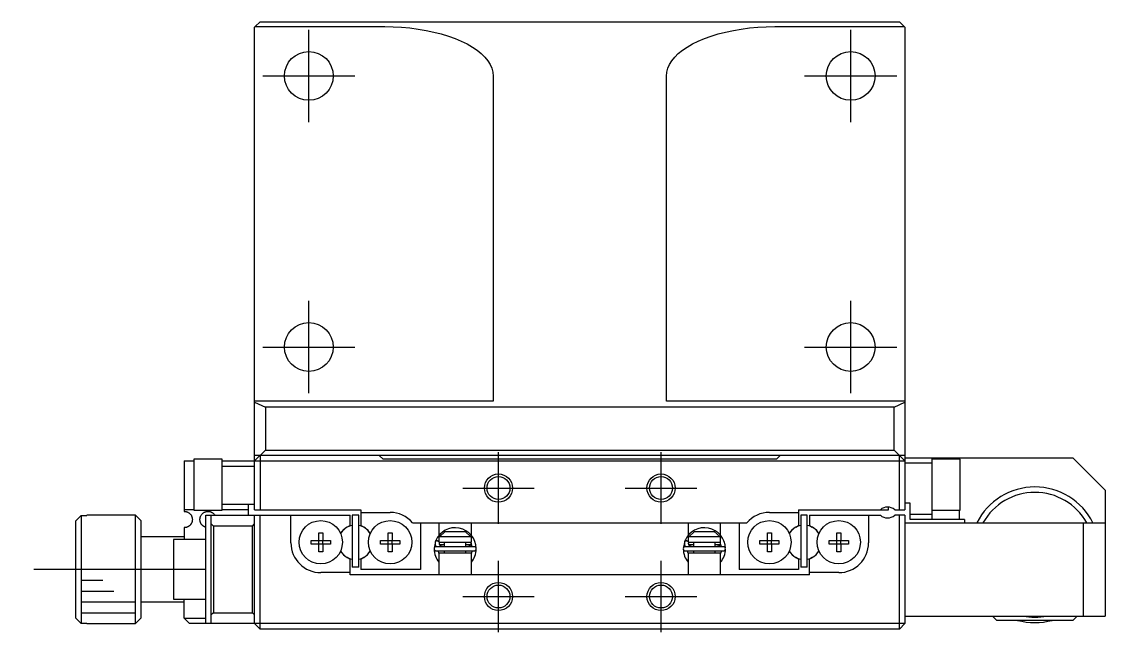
# Model space of a CAD drawing. Extents: x 0 to 351, y -8 to 250.
# Drawn here: x 65.5 to 165.5, y 193.7 to 250 of the extents above; entities that cross this region are included whole.
import ezdxf

# ---------------------------------------------------------------- set-up
doc = ezdxf.new("R2010")
doc.units = 0
doc.header["$LTSCALE"] = 0.5
doc.linetypes.add('CENTER', pattern=[50.8, 31.75, -6.35, 6.35, -6.35])
for name, color, linetype in [('MSM_CENTER', 1, 'CENTER'), ('MSM_CONTINUOUS', 7, 'CONTINUOUS'), ('MSM_NARROW', 5, 'CONTINUOUS')]:
    doc.layers.add(name, color=color, linetype=linetype)

msp = doc.modelspace()

# ---------------------------------------------------------------- linework, layer by layer
at = {"layer": 'MSM_CENTER'}
for p, q in [((92, 240.75), (92, 249.25)), ((142, 240.75), (142, 249.25)), ((87.75, 245), (96.25, 245)), ((137.75, 245), (146.25, 245)), ((92, 215.75), (92, 224.25)), ((142, 215.75), (142, 224.25)), ((87.75, 220), (96.25, 220)), ((137.75, 220), (146.25, 220)), ((109.5, 203.7), (109.5, 210.3)), ((124.5, 203.7), (124.5, 210.3)), ((106.2, 207), (112.8, 207)), ((121.2, 207), (127.8, 207)), ((109.5, 193.7), (109.5, 200.3)), ((124.5, 193.7), (124.5, 200.3)), ((82.5, 199.5), (65.5, 199.5)), ((106.2, 197), (112.8, 197)), ((121.2, 197), (127.8, 197))]:
    msp.add_line(p, q, dxfattribs=at)
at = {"layer": 'MSM_CONTINUOUS'}
for p, q in [((87.5, 250), (87.044274, 249.544274)), ((87.5, 250), (146.5, 250)), ((147, 249.5), (146.5, 250)), ((87.044274, 249.544274), (87, 249.5)), ((87, 205), (87, 249.5)), ((87.044274, 249.544274), (99, 249.544274)), ((99, 249.544274), (99.784591, 249.530225)), ((99.784591, 249.530225), (100.564345, 249.488166)), ((100.564345, 249.488166), (101.334454, 249.418356)), ((101.334454, 249.418356), (102.09017, 249.321225)), ((102.09017, 249.321225), (102.826834, 249.197373)), ((102.826834, 249.197373), (103.539905, 249.047562)), ((103.539905, 249.047562), (104.224986, 248.872716)), ((129.775014, 248.872716), (130.460095, 249.047562)), ((130.460095, 249.047562), (131.173166, 249.197373)), ((131.173166, 249.197373), (131.90983, 249.321225)), ((131.90983, 249.321225), (132.665546, 249.418356)), ((132.665546, 249.418356), (133.435655, 249.488166)), ((133.435655, 249.488166), (134.215409, 249.530225)), ((134.215409, 249.530225), (135, 249.544274)), ((135, 249.544274), (146.955726, 249.544274)), ((147, 249.5), (147, 205)), ((104.224986, 248.872716), (104.877853, 248.673914)), ((104.877853, 248.673914), (105.49448, 248.452381)), ((105.49448, 248.452381), (106.071068, 248.209482)), ((106.071068, 248.209482), (106.60406, 247.946716)), ((127.39594, 247.946716), (127.928932, 248.209482)), ((127.928932, 248.209482), (128.50552, 248.452381)), ((128.50552, 248.452381), (129.122147, 248.673914)), ((129.122147, 248.673914), (129.775014, 248.872716)), ((106.60406, 247.946716), (107.09017, 247.665703)), ((107.09017, 247.665703), (107.526402, 247.368174)), ((107.526402, 247.368174), (107.910065, 247.055965)), ((107.910065, 247.055965), (108.238795, 246.731)), ((125.761205, 246.731), (126.089935, 247.055965)), ((126.089935, 247.055965), (126.473598, 247.368174)), ((126.473598, 247.368174), (126.90983, 247.665703)), ((126.90983, 247.665703), (127.39594, 247.946716)), ((108.238795, 246.731), (108.510565, 246.395283)), ((108.510565, 246.395283), (108.723699, 246.050883)), ((108.723699, 246.050883), (108.876883, 245.699924)), ((125.123117, 245.699924), (125.276301, 246.050883)), ((125.276301, 246.050883), (125.489435, 246.395283)), ((125.489435, 246.395283), (125.761205, 246.731)), ((108.876883, 245.699924), (108.969173, 245.34457)), ((108.969173, 245.34457), (109, 244.987011)), ((125, 244.987011), (125.030827, 245.34457)), ((125.030827, 245.34457), (125.123117, 245.699924)), ((109, 244.987011), (109, 215)), ((125, 215), (125, 244.987011)), ((109, 215), (87, 215)), ((147, 215), (125, 215)), ((87, 214.909078), (88, 214.453352)), ((146, 214.453352), (88, 214.453352)), ((88, 214.453352), (88, 210.5)), ((146, 214.453352), (147, 214.909078)), ((146, 210.5), (146, 214.453352)), ((88, 210.5), (87, 209.5)), ((147, 210), (87, 210)), ((87.5, 210), (87.5, 205)), ((88, 210.5), (146, 210.5)), ((98.85, 209.65), (98.5, 210)), ((135.5, 210), (135.15, 209.65)), ((146, 210.5), (147, 209.5)), ((146.5, 205), (146.5, 210)), ((80.5, 209.5), (81.4, 209.5)), ((80.5, 209.5), (80.5, 204.85)), ((81.4, 209.65), (81.4, 204.95)), ((84, 209.65), (81.4, 209.65)), ((84, 204.95), (84, 209.65)), ((84, 209.5), (147, 209.5)), ((87, 209), (84, 209)), ((135.15, 209.65), (98.85, 209.65)), ((147, 209.8), (162.5, 209.8)), ((149.5, 209.3), (147, 209.3)), ((149.5, 209.8), (149.5, 204.1)), ((152, 209.730821), (149.5, 209.730821)), ((152.1, 209.65), (149.5, 209.65)), ((152, 209.8), (152, 209.65)), ((152.1, 204.95), (152.1, 209.65)), ((165.5, 206.8), (162.5, 209.8)), ((165.5, 206.8), (165.5, 195.2)), ((81.4, 205), (80.5, 205)), ((84, 205.5), (87, 205.5)), ((86.4, 205), (84, 205)), ((86.4, 205.5), (86.4, 204.5)), ((87, 205), (96.8, 205)), ((96.8, 205), (96.8, 203.550806)), ((137.2, 205), (145.5, 205)), ((137.2, 205), (137.2, 203.550806)), ((145.5, 205), (145.5, 205.244987)), ((146.061438, 205), (147, 205)), ((147.5, 205.6), (147, 205.6)), ((147.5, 204.1), (147.5, 205.6)), ((70.5, 203.982187), (71, 204.483974)), ((71, 204.483974), (71, 194.516026)), ((71, 204.483974), (71.5, 204.483974)), ((71.5, 204.483974), (71.5, 204.5)), ((76, 204.5), (71.5, 204.5)), ((76, 194.5), (76, 204.5)), ((76.5, 204), (76, 204.5)), ((76.5, 204), (76.5, 195)), ((80.5, 204.85), (80.511811, 204.849906)), ((80.511811, 204.849906), (80.523607, 204.849627)), ((80.523607, 204.849627), (80.535345, 204.849166)), ((80.535345, 204.849166), (80.546985, 204.848527)), ((80.546985, 204.848527), (80.558952, 204.847679)), ((80.558952, 204.847679), (80.57079, 204.846651)), ((80.57079, 204.846651), (80.582472, 204.845451)), ((80.582472, 204.845451), (80.593969, 204.84409)), ((80.593969, 204.84409), (80.613372, 204.841382)), ((80.613372, 204.841382), (80.63224, 204.838249)), ((80.63224, 204.838249), (80.650562, 204.834732)), ((80.650562, 204.834732), (80.668326, 204.830866)), ((80.668326, 204.830866), (80.68552, 204.826693)), ((80.68552, 204.826693), (80.702133, 204.822248)), ((80.702133, 204.822248), (80.734359, 204.812475)), ((80.734359, 204.812475), (80.76487, 204.801753)), ((80.76487, 204.801753), (80.79381, 204.790156)), ((80.79381, 204.790156), (80.821322, 204.777761)), ((80.821322, 204.777761), (80.847549, 204.764643)), ((80.847549, 204.764643), (80.872633, 204.75088)), ((80.872633, 204.75088), (80.913196, 204.725942)), ((80.913196, 204.725942), (80.951214, 204.699138)), ((80.951214, 204.699138), (80.986859, 204.670527)), ((80.986859, 204.670527), (81.020302, 204.640172)), ((81.020302, 204.640172), (81.06275, 204.595811)), ((81.06275, 204.595811), (81.101396, 204.548151)), ((81.101396, 204.548151), (81.136149, 204.497259)), ((81.136149, 204.497259), (81.160346, 204.455595)), ((81.160346, 204.455595), (81.182056, 204.411945)), ((81.182056, 204.411945), (81.201108, 204.36637)), ((81.201108, 204.36637), (81.217334, 204.318932)), ((81.217334, 204.318932), (81.228524, 204.27819)), ((81.228524, 204.27819), (81.237541, 204.236136)), ((81.237541, 204.236136), (81.244228, 204.192871)), ((81.245409, 204.017431), (81.239219, 203.973516)), ((81.244228, 204.192871), (81.248431, 204.148496)), ((81.248956, 204.060698), (81.245409, 204.017431)), ((81.248431, 204.148496), (81.249994, 204.103111)), ((81.249994, 204.103111), (81.248956, 204.060698)), ((81.4, 204.95), (84, 204.95)), ((81.950304, 204.078636), (81.950337, 204.122463)), ((81.952917, 204.033934), (81.950304, 204.078636)), ((81.950337, 204.122463), (81.952858, 204.165407)), ((81.952858, 204.165407), (81.957725, 204.20736)), ((81.958337, 203.988493), (81.952917, 204.033934)), ((81.957725, 204.20736), (81.964791, 204.248214)), ((81.964791, 204.248214), (81.977822, 204.30239)), ((81.977822, 204.30239), (81.994476, 204.354436)), ((81.994476, 204.354436), (82.014474, 204.404227)), ((82.014474, 204.404227), (82.036669, 204.450003)), ((82.036669, 204.450003), (82.06163, 204.493702)), ((82.06163, 204.493702), (82.08923, 204.535281)), ((82.08923, 204.535281), (82.119339, 204.574693)), ((82.119339, 204.574693), (82.152879, 204.613022)), ((82.152879, 204.613022), (82.189096, 204.649124)), ((82.189096, 204.649124), (82.228079, 204.682945)), ((82.228079, 204.682945), (82.269916, 204.714433)), ((82.269916, 204.714433), (82.307571, 204.739159)), ((82.307571, 204.739159), (82.347783, 204.76217)), ((82.347783, 204.76217), (82.390896, 204.783341)), ((82.390896, 204.783341), (82.413862, 204.793289)), ((82.413862, 204.793289), (82.437859, 204.802742)), ((82.437859, 204.802742), (82.462978, 204.811621)), ((82.462978, 204.811621), (82.48931, 204.819846)), ((82.48931, 204.819846), (82.516947, 204.827337)), ((82.5, 204.5), (95.8, 204.5)), ((82.5, 194.5), (82.5, 204.5)), ((82.516947, 204.827337), (82.54598, 204.834015)), ((82.54598, 204.834015), (82.559192, 204.836662)), ((82.559192, 204.836662), (82.572749, 204.839122)), ((82.572749, 204.839122), (82.58663, 204.841377)), ((82.58663, 204.841377), (82.60081, 204.843408)), ((82.60081, 204.843408), (82.615266, 204.845197)), ((82.615266, 204.845197), (82.629976, 204.846724)), ((82.629976, 204.846724), (82.641128, 204.847685)), ((82.641128, 204.847685), (82.652416, 204.848488)), ((82.652416, 204.848488), (82.663808, 204.849126)), ((82.663808, 204.849126), (82.675271, 204.849592)), ((82.675271, 204.849592), (82.687235, 204.84989)), ((82.687235, 204.84989), (82.699249, 204.849998)), ((82.699249, 204.849998), (82.711264, 204.849914)), ((82.711264, 204.849914), (82.723234, 204.84964)), ((82.723234, 204.84964), (82.736746, 204.849096)), ((82.736746, 204.849096), (82.750172, 204.848312)), ((82.750172, 204.848312), (82.763467, 204.8473)), ((82.763467, 204.8473), (82.776589, 204.846072)), ((82.776589, 204.846072), (82.789493, 204.844639)), ((82.789493, 204.844639), (82.802136, 204.843013)), ((82.802136, 204.843013), (82.821874, 204.840032)), ((82.821874, 204.840032), (82.841036, 204.836622)), ((82.841036, 204.836622), (82.859617, 204.83282)), ((82.859617, 204.83282), (82.877613, 204.828667)), ((82.877613, 204.828667), (82.895021, 204.824202)), ((82.895021, 204.824202), (82.911834, 204.819462)), ((82.911834, 204.819462), (82.952882, 204.806156)), ((82.952882, 204.806156), (82.991242, 204.791332)), ((82.991242, 204.791332), (83.027174, 204.775114)), ((83, 194.5), (83, 204.5)), ((83.027174, 204.775114), (83.060941, 204.757623)), ((83.060941, 204.757623), (83.092806, 204.738981)), ((83.092806, 204.738981), (83.123029, 204.719311)), ((83.123029, 204.719311), (83.163527, 204.689639)), ((83.163527, 204.689639), (83.201376, 204.657831)), ((83.201376, 204.657831), (83.236674, 204.623938)), ((83.236674, 204.623938), (83.269516, 204.588008)), ((83.269516, 204.588008), (83.300823, 204.548913)), ((83.300823, 204.548913), (83.329586, 204.507605)), ((83.329586, 204.507605), (83.334326, 204.500162)), ((87, 194.5), (87, 204.5)), ((87.5, 194), (87.5, 204.5)), ((90.35, 201.95), (90.35, 204.5)), ((95.8, 203.550806), (95.8, 204.5)), ((96.6, 204.5), (96, 204.5)), ((96, 204.5), (96, 199.7)), ((96.6, 199.7), (96.6, 204.5)), ((96.8, 204.75), (99.5, 204.75)), ((134.5, 204.75), (137.2, 204.75)), ((138, 204.5), (137.4, 204.5)), ((137.4, 204.5), (137.4, 199.7)), ((138, 199.7), (138, 204.5)), ((138.2, 204.5), (138.2, 203.550806)), ((138.2, 204.5), (144.738562, 204.5)), ((143.65, 204.5), (143.65, 201.95)), ((147, 204.5), (146.061438, 204.5)), ((146.5, 194), (146.5, 204.5)), ((147, 204.5), (147, 194.5)), ((147.5, 204.6), (149.5, 204.6)), ((152.5, 204.1), (147.5, 204.1)), ((149.5, 204.95), (152.1, 204.95)), ((149.5, 204.140264), (152, 204.140264)), ((152, 204.95), (152, 204.1)), ((152.5, 204.1), (152.5, 203.8)), ((70.5, 195.017813), (70.5, 203.982187)), ((80.534291, 203.35079), (80.5, 203.35)), ((80.5, 203.35), (80.5, 202.25)), ((80.568536, 203.353148), (80.534291, 203.35079)), ((80.602603, 203.357057), (80.568536, 203.353148)), ((80.636358, 203.3625), (80.602603, 203.357057)), ((80.66773, 203.369001), (80.636358, 203.3625)), ((80.698755, 203.376823), (80.66773, 203.369001)), ((80.729329, 203.385926), (80.698755, 203.376823)), ((80.75935, 203.396269), (80.729329, 203.385926)), ((80.787808, 203.407424), (80.75935, 203.396269)), ((80.815697, 203.419686), (80.787808, 203.407424)), ((80.842937, 203.433), (80.815697, 203.419686)), ((80.869452, 203.44731), (80.842937, 203.433)), ((80.900542, 203.46592), (80.869452, 203.44731)), ((80.93051, 203.485879), (80.900542, 203.46592)), ((80.959257, 203.507064), (80.93051, 203.485879)), ((80.986684, 203.529353), (80.959257, 203.507064)), ((81.011805, 203.551776), (80.986684, 203.529353)), ((81.035689, 203.575094), (81.011805, 203.551776)), ((81.058288, 203.599193), (81.035689, 203.575094)), ((81.079555, 203.623958), (81.058288, 203.599193)), ((81.099977, 203.649974), (81.079555, 203.623958)), ((81.119026, 203.676564), (81.099977, 203.649974)), ((81.13669, 203.703615), (81.119026, 203.676564)), ((81.152955, 203.731016), (81.13669, 203.703615)), ((81.172031, 203.767027), (81.152955, 203.731016)), ((81.188859, 203.803404), (81.172031, 203.767027)), ((81.203473, 203.839949), (81.188859, 203.803404)), ((81.218383, 203.884569), (81.203473, 203.839949)), ((81.230255, 203.92916), (81.218383, 203.884569)), ((81.239219, 203.973516), (81.230255, 203.92916)), ((81.966721, 203.942515), (81.958337, 203.988493)), ((81.974804, 203.908724), (81.966721, 203.942515)), ((81.984624, 203.874765), (81.974804, 203.908724)), ((81.99623, 203.840761), (81.984624, 203.874765)), ((82.00967, 203.806837), (81.99623, 203.840761)), ((82.024084, 203.775011), (82.00967, 203.806837)), ((82.040269, 203.743342), (82.024084, 203.775011)), ((82.058221, 203.711983), (82.040269, 203.743342)), ((82.077936, 203.681087), (82.058221, 203.711983)), ((82.099411, 203.650808), (82.077936, 203.681087)), ((82.12264, 203.621298), (82.099411, 203.650808)), ((82.146595, 203.5938), (82.12264, 203.621298)), ((82.172186, 203.56717), (82.146595, 203.5938)), ((82.199351, 203.541564), (82.172186, 203.56717)), ((82.220195, 203.523559), (82.199351, 203.541564)), ((82.241866, 203.506192), (82.220195, 203.523559)), ((82.264323, 203.489523), (82.241866, 203.506192)), ((82.287522, 203.473612), (82.264323, 203.489523)), ((82.312219, 203.458033), (82.287522, 203.473612)), ((82.337681, 203.443329), (82.312219, 203.458033)), ((82.363842, 203.429558), (82.337681, 203.443329)), ((82.390636, 203.416777), (82.363842, 203.429558)), ((82.417217, 203.405357), (82.390636, 203.416777)), ((82.444354, 203.39492), (82.417217, 203.405357)), ((82.471973, 203.385508), (82.444354, 203.39492)), ((82.5, 203.377158), (82.471973, 203.385508)), ((83, 203.7), (83.2, 203.5)), ((83.2, 203.5), (83.2, 195.5)), ((86.8, 203.5), (83.2, 203.5)), ((86.8, 203.5), (87, 203.7)), ((86.8, 195.5), (86.8, 203.5)), ((95.8, 203.550806), (95.539905, 203.40064)), ((97.060095, 203.40064), (96.8, 203.550806)), ((101.579062, 203.8), (132.420938, 203.8)), ((102.3, 203.8), (102.3, 199.5)), ((104, 203.8), (104, 202.636615)), ((104.054317, 202.5), (104.583485, 203)), ((104.583485, 203), (106.416515, 203)), ((106.416515, 203), (106.945683, 202.5)), ((107, 202.636245), (107, 203.8)), ((127, 203.8), (127, 202.636615)), ((127.054317, 202.5), (127.583485, 203)), ((127.583485, 203), (129.416515, 203)), ((129.416515, 203), (129.945683, 202.5)), ((130, 202.636245), (130, 203.8)), ((131.7, 203.8), (131.7, 199.5)), ((136.939905, 203.40064), (137.2, 203.550806)), ((138.2, 203.550806), (138.460095, 203.40064)), ((147, 203.8), (165.5, 203.8)), ((163.5, 195.2), (163.5, 203.8)), ((80.5, 202.5), (76.5, 202.5)), ((79.5, 202.25), (79.5, 196.75)), ((82.5, 202.25), (79.5, 202.25)), ((92.213639, 201.82), (92.213639, 202.18)), ((92.213639, 202.18), (92.92, 202.18)), ((92.92, 202.886361), (93.28, 202.886361)), ((92.92, 202.18), (92.92, 202.886361)), ((92.930372, 202.169628), (92.92, 202.18)), ((92.930372, 201.830372), (92.930372, 202.169628)), ((92.930372, 202.169628), (93.269628, 202.169628)), ((93.269628, 202.169628), (93.28, 202.18)), ((93.269628, 202.169628), (93.269628, 201.830372)), ((93.28, 202.886361), (93.28, 202.18)), ((93.28, 202.18), (93.986361, 202.18)), ((93.986361, 202.18), (93.986361, 201.82)), ((98.613639, 201.82), (98.613639, 202.18)), ((98.613639, 202.18), (99.32, 202.18)), ((99.32, 202.886361), (99.68, 202.886361)), ((99.32, 202.18), (99.32, 202.886361)), ((99.330372, 202.169628), (99.32, 202.18)), ((99.330372, 201.830372), (99.330372, 202.169628)), ((99.330372, 202.169628), (99.669628, 202.169628)), ((99.669628, 202.169628), (99.68, 202.18)), ((99.669628, 202.169628), (99.669628, 201.830372)), ((99.68, 202.886361), (99.68, 202.18)), ((99.68, 202.18), (100.386361, 202.18)), ((100.386361, 202.18), (100.386361, 201.82)), ((103.692304, 202.115047), (103.556344, 201.427592)), ((103.664776, 202.001972), (103.660284, 201.968017)), ((103.670961, 202.035666), (103.664776, 202.001972)), ((103.678824, 202.069018), (103.670961, 202.035666)), ((103.688347, 202.101945), (103.678824, 202.069018)), ((103.699506, 202.134364), (103.688347, 202.101945)), ((103.71156, 202.164531), (103.699506, 202.134364)), ((103.711983, 202.16526), (103.71156, 202.164531)), ((103.71535, 202.1673), (103.711983, 202.16526)), ((103.72537, 202.193692), (103.713553, 202.166697)), ((103.717582, 202.167792), (103.71535, 202.1673)), ((103.716381, 202.173397), (103.9398, 202.105696)), ((103.722003, 202.168121), (103.717582, 202.167792)), ((103.727548, 202.167916), (103.722003, 202.168121)), ((103.734179, 202.16718), (103.727548, 202.167916)), ((103.741853, 202.165916), (103.734179, 202.16718)), ((103.750517, 202.164133), (103.741853, 202.165916)), ((103.760116, 202.161844), (103.750517, 202.164133)), ((103.770584, 202.159062), (103.760116, 202.161844)), ((103.781853, 202.155808), (103.770584, 202.159062)), ((103.793847, 202.152101), (103.781853, 202.155808)), ((103.806486, 202.147968), (103.793847, 202.152101)), ((103.819686, 202.143435), (103.806486, 202.147968)), ((103.83336, 202.138533), (103.819686, 202.143435)), ((103.847417, 202.133294), (103.83336, 202.138533)), ((103.861763, 202.127753), (103.847417, 202.133294)), ((103.876303, 202.121947), (103.861763, 202.127753)), ((103.890939, 202.115915), (103.876303, 202.121947)), ((103.905575, 202.109697), (103.890939, 202.115915)), ((103.920113, 202.103333), (103.905575, 202.109697)), ((103.934457, 202.096867), (103.920113, 202.103333)), ((103.948511, 202.090342), (103.934457, 202.096867)), ((103.9398, 202.105696), (104.000001, 202.075505)), ((103.962182, 202.0838), (103.948511, 202.090342)), ((103.975378, 202.077286), (103.962182, 202.0838)), ((103.988012, 202.070842), (103.975378, 202.077286)), ((104, 202.064512), (103.988012, 202.070842)), ((107, 202.5), (104, 202.5)), ((104, 202.5), (104, 202)), ((104, 202), (107, 202)), ((104.061643, 201.988795), (104.066788, 202.002975)), ((104.066788, 202.002975), (104.070195, 202.011295)), ((104.5, 202), (104.5, 201.595)), ((106.5, 201.595), (106.5, 202)), ((106.929805, 202.011295), (106.935571, 201.996751)), ((106.93521, 202.000158), (107.043689, 201.595043)), ((107, 202), (107, 202.5)), ((107.284219, 202.169839), (107.283663, 202.173188)), ((107.309821, 202.107645), (107.28844, 202.164531)), ((126.692304, 202.115047), (126.556344, 201.427592)), ((126.664776, 202.001972), (126.660284, 201.968017)), ((126.670961, 202.035666), (126.664776, 202.001972)), ((126.678824, 202.069018), (126.670961, 202.035666)), ((126.688347, 202.101945), (126.678824, 202.069018)), ((126.699506, 202.134364), (126.688347, 202.101945)), ((126.71156, 202.164531), (126.699506, 202.134364)), ((126.711983, 202.16526), (126.71156, 202.164531)), ((126.71535, 202.1673), (126.711983, 202.16526)), ((126.717582, 202.167792), (126.71535, 202.1673)), ((126.72537, 202.193692), (126.716189, 202.172817)), ((126.716381, 202.173397), (126.9398, 202.105696)), ((126.722003, 202.168121), (126.717582, 202.167792)), ((126.727548, 202.167916), (126.722003, 202.168121)), ((126.734179, 202.16718), (126.727548, 202.167916)), ((126.741853, 202.165916), (126.734179, 202.16718)), ((126.750517, 202.164133), (126.741853, 202.165916)), ((126.760116, 202.161844), (126.750517, 202.164133)), ((126.770584, 202.159062), (126.760116, 202.161844)), ((126.781853, 202.155808), (126.770584, 202.159062)), ((126.793847, 202.152101), (126.781853, 202.155808)), ((126.806486, 202.147968), (126.793847, 202.152101)), ((126.819686, 202.143435), (126.806486, 202.147968)), ((126.83336, 202.138533), (126.819686, 202.143435)), ((126.847417, 202.133294), (126.83336, 202.138533)), ((126.861763, 202.127753), (126.847417, 202.133294)), ((126.876303, 202.121947), (126.861763, 202.127753)), ((126.890939, 202.115915), (126.876303, 202.121947)), ((126.905575, 202.109697), (126.890939, 202.115915)), ((126.920113, 202.103333), (126.905575, 202.109697)), ((126.934457, 202.096867), (126.920113, 202.103333)), ((126.948511, 202.090342), (126.934457, 202.096867)), ((126.9398, 202.105696), (127.000001, 202.075505)), ((126.962182, 202.0838), (126.948511, 202.090342)), ((126.975378, 202.077286), (126.962182, 202.0838)), ((126.988012, 202.070842), (126.975378, 202.077286)), ((127, 202.064512), (126.988012, 202.070842)), ((130, 202.5), (127, 202.5)), ((127, 202.5), (127, 202)), ((127, 202), (130, 202)), ((127.061643, 201.988795), (127.066788, 202.002975)), ((127.066788, 202.002975), (127.070195, 202.011295)), ((127.5, 202), (127.5, 201.595)), ((129.5, 201.595), (129.5, 202)), ((129.929805, 202.011295), (129.935571, 201.996751)), ((129.93521, 202.000158), (130.043689, 201.595043)), ((130, 202), (130, 202.5)), ((130.284219, 202.169839), (130.283663, 202.173188)), ((130.309821, 202.107645), (130.28844, 202.164531)), ((133.613639, 201.82), (133.613639, 202.18)), ((133.613639, 202.18), (134.32, 202.18)), ((134.32, 202.886361), (134.68, 202.886361)), ((134.32, 202.18), (134.32, 202.886361)), ((134.330372, 202.169628), (134.32, 202.18)), ((134.330372, 202.169628), (134.669628, 202.169628)), ((134.330372, 201.830372), (134.330372, 202.169628)), ((134.669628, 202.169628), (134.68, 202.18)), ((134.669628, 202.169628), (134.669628, 201.830372)), ((134.68, 202.886361), (134.68, 202.18)), ((134.68, 202.18), (135.386361, 202.18)), ((135.386361, 202.18), (135.386361, 201.82)), ((140.013639, 201.82), (140.013639, 202.18)), ((140.013639, 202.18), (140.72, 202.18)), ((140.72, 202.886361), (141.08, 202.886361)), ((140.72, 202.18), (140.72, 202.886361)), ((140.730372, 202.169628), (140.72, 202.18)), ((140.730372, 201.830372), (140.730372, 202.169628)), ((140.730372, 202.169628), (141.069628, 202.169628)), ((141.069628, 202.169628), (141.08, 202.18)), ((141.069628, 202.169628), (141.069628, 201.830372)), ((141.08, 202.886361), (141.08, 202.18)), ((141.08, 202.18), (141.786361, 202.18)), ((141.786361, 202.18), (141.786361, 201.82)), ((92.92, 201.82), (92.213639, 201.82)), ((92.930372, 201.830372), (92.92, 201.82)), ((92.92, 201.113639), (92.92, 201.82)), ((93.28, 201.113639), (92.92, 201.113639)), ((93.269628, 201.830372), (92.930372, 201.830372)), ((93.269628, 201.830372), (93.28, 201.82)), ((93.28, 201.82), (93.28, 201.113639)), ((93.986361, 201.82), (93.28, 201.82)), ((99.32, 201.82), (98.613639, 201.82)), ((99.330372, 201.830372), (99.32, 201.82)), ((99.32, 201.113639), (99.32, 201.82)), ((99.68, 201.113639), (99.32, 201.113639)), ((99.669628, 201.830372), (99.330372, 201.830372)), ((99.669628, 201.830372), (99.68, 201.82)), ((100.386361, 201.82), (99.68, 201.82)), ((99.68, 201.82), (99.68, 201.113639)), ((103.657494, 201.933885), (103.656415, 201.899659)), ((103.656415, 201.899659), (103.657047, 201.865423)), ((103.657047, 201.865423), (103.659389, 201.83126)), ((103.660284, 201.968017), (103.657494, 201.933885)), ((103.659389, 201.83126), (103.663436, 201.797254)), ((103.663436, 201.797254), (103.669178, 201.763487)), ((103.669178, 201.763487), (103.676601, 201.730043)), ((103.676601, 201.730043), (103.685686, 201.697004)), ((103.685686, 201.697004), (103.696413, 201.664449)), ((103.696413, 201.664449), (103.708755, 201.632458)), ((103.708755, 201.632458), (103.722683, 201.601111)), ((103.722683, 201.601111), (103.726375, 201.593453)), ((107.25, 201.595), (103.75, 201.595)), ((103.75, 201.205), (107.25, 201.205)), ((103.996632, 200.999797), (103.956318, 201.204977)), ((107, 201), (104, 201)), ((104, 201), (104, 199)), ((104.046438, 201.899941), (104.047067, 201.915005)), ((104.04658, 201.884867), (104.046438, 201.899941)), ((104.047492, 201.869824), (104.04658, 201.884867)), ((104.047067, 201.915005), (104.048465, 201.93002)), ((104.04917, 201.854851), (104.047492, 201.869824)), ((104.048465, 201.93002), (104.050628, 201.944946)), ((104.051609, 201.839987), (104.04917, 201.854851)), ((104.050628, 201.944946), (104.053552, 201.959743)), ((104.054801, 201.825271), (104.051609, 201.839987)), ((104.053552, 201.959743), (104.057227, 201.974372)), ((104.058736, 201.810741), (104.054801, 201.825271)), ((104.057227, 201.974372), (104.061643, 201.988795)), ((104.063403, 201.796434), (104.058736, 201.810741)), ((104.061805, 201.8), (104.5, 201.8)), ((104.068786, 201.782386), (104.063403, 201.796434)), ((104.074871, 201.768634), (104.068786, 201.782386)), ((104.08164, 201.755209), (104.074871, 201.768634)), ((104.089074, 201.742147), (104.08164, 201.755209)), ((104.097152, 201.729478), (104.089074, 201.742147)), ((104.105853, 201.717232), (104.097152, 201.729478)), ((104.115151, 201.705439), (104.105853, 201.717232)), ((104.125024, 201.694126), (104.115151, 201.705439)), ((104.135445, 201.683319), (104.125024, 201.694126)), ((104.146386, 201.673043), (104.135445, 201.683319)), ((104.157821, 201.663321), (104.146386, 201.673043)), ((104.16972, 201.654176), (104.157821, 201.663321)), ((104.182053, 201.645628), (104.16972, 201.654176)), ((104.194791, 201.637694), (104.182053, 201.645628)), ((104.207901, 201.630394), (104.194791, 201.637694)), ((104.221353, 201.623743), (104.207901, 201.630394)), ((104.235113, 201.617756), (104.221353, 201.623743)), ((104.24915, 201.612445), (104.235113, 201.617756)), ((104.26343, 201.607822), (104.24915, 201.612445)), ((104.277918, 201.603898), (104.26343, 201.607822)), ((104.292581, 201.600681), (104.277918, 201.603898)), ((104.307385, 201.598177), (104.292581, 201.600681)), ((104.322294, 201.596394), (104.307385, 201.598177)), ((104.337274, 201.595334), (104.322294, 201.596394)), ((104.351499, 201.595), (104.337274, 201.595334)), ((104.5, 201.205), (104.5, 201)), ((106.5, 201.8), (106.938184, 201.8)), ((106.5, 201), (106.5, 201.205)), ((106.655196, 201.595076), (106.648501, 201.595)), ((106.6702, 201.595771), (106.655196, 201.595076)), ((106.685156, 201.597193), (106.6702, 201.595771)), ((106.700027, 201.599338), (106.685156, 201.597193)), ((106.714779, 201.602202), (106.700027, 201.599338)), ((106.729378, 201.60578), (106.714779, 201.602202)), ((106.743787, 201.610063), (106.729378, 201.60578)), ((106.757974, 201.615043), (106.743787, 201.610063)), ((106.771903, 201.620709), (106.757974, 201.615043)), ((106.785542, 201.62705), (106.771903, 201.620709)), ((106.798857, 201.634052), (106.785542, 201.62705)), ((106.811814, 201.6417), (106.798857, 201.634052)), ((106.824383, 201.649977), (106.811814, 201.6417)), ((106.836532, 201.658864), (106.824383, 201.649977)), ((106.848229, 201.668343), (106.836532, 201.658864)), ((106.859444, 201.678391), (106.848229, 201.668343)), ((106.870149, 201.688986), (106.859444, 201.678391)), ((106.880316, 201.700103), (106.870149, 201.688986)), ((106.889917, 201.711716), (106.880316, 201.700103)), ((106.898926, 201.723797), (106.889917, 201.711716)), ((106.90732, 201.736317), (106.898926, 201.723797)), ((106.915074, 201.749246), (106.90732, 201.736317)), ((106.922167, 201.762552), (106.915074, 201.749246)), ((106.92858, 201.776201), (106.922167, 201.762552)), ((106.934293, 201.790159), (106.92858, 201.776201)), ((106.939291, 201.80439), (106.934293, 201.790159)), ((106.935571, 201.996751), (106.940387, 201.982489)), ((106.943559, 201.818857), (106.939291, 201.80439)), ((106.940387, 201.982489), (106.944472, 201.967997)), ((106.947085, 201.833523), (106.943559, 201.818857)), ((106.944472, 201.967997), (106.947816, 201.95331)), ((106.949859, 201.84835), (106.947085, 201.833523)), ((106.947816, 201.95331), (106.950406, 201.938468)), ((106.951872, 201.863298), (106.949859, 201.84835)), ((106.950406, 201.938468), (106.952236, 201.92351)), ((106.953118, 201.878328), (106.951872, 201.863298)), ((106.952236, 201.92351), (106.9533, 201.908474)), ((106.953595, 201.8934), (106.953118, 201.878328)), ((106.9533, 201.908474), (106.953595, 201.8934)), ((107, 199), (107, 201)), ((107.006247, 201.010774), (107.000086, 200.987567)), ((107.043366, 201.204944), (107.006247, 201.010774)), ((126.657494, 201.933885), (126.656415, 201.899659)), ((126.656415, 201.899659), (126.657047, 201.865423)), ((126.657047, 201.865423), (126.659389, 201.83126)), ((126.660284, 201.968017), (126.657494, 201.933885)), ((126.659389, 201.83126), (126.663436, 201.797254)), ((126.663436, 201.797254), (126.669178, 201.763487)), ((126.669178, 201.763487), (126.676601, 201.730043)), ((126.676601, 201.730043), (126.685686, 201.697004)), ((126.685686, 201.697004), (126.696413, 201.664449)), ((126.696413, 201.664449), (126.708755, 201.632458)), ((126.708755, 201.632458), (126.722683, 201.601111)), ((126.722683, 201.601111), (126.726375, 201.593453)), ((130.25, 201.595), (126.75, 201.595)), ((126.75, 201.205), (130.25, 201.205)), ((126.996632, 200.999797), (126.956318, 201.204977)), ((130, 201), (127, 201)), ((127, 201), (127, 199)), ((127.046438, 201.899941), (127.047067, 201.915005)), ((127.04658, 201.884867), (127.046438, 201.899941)), ((127.047492, 201.869824), (127.04658, 201.884867)), ((127.047067, 201.915005), (127.048465, 201.93002)), ((127.04917, 201.854851), (127.047492, 201.869824)), ((127.048465, 201.93002), (127.050628, 201.944946)), ((127.051609, 201.839987), (127.04917, 201.854851)), ((127.050628, 201.944946), (127.053552, 201.959743)), ((127.054801, 201.825271), (127.051609, 201.839987)), ((127.053552, 201.959743), (127.057227, 201.974372)), ((127.058736, 201.810741), (127.054801, 201.825271)), ((127.057227, 201.974372), (127.061643, 201.988795)), ((127.063403, 201.796434), (127.058736, 201.810741)), ((127.061805, 201.8), (127.5, 201.8)), ((127.068786, 201.782386), (127.063403, 201.796434)), ((127.074871, 201.768634), (127.068786, 201.782386)), ((127.08164, 201.755209), (127.074871, 201.768634)), ((127.089074, 201.742147), (127.08164, 201.755209)), ((127.097152, 201.729478), (127.089074, 201.742147)), ((127.105853, 201.717232), (127.097152, 201.729478)), ((127.115151, 201.705439), (127.105853, 201.717232)), ((127.125024, 201.694126), (127.115151, 201.705439)), ((127.135445, 201.683319), (127.125024, 201.694126)), ((127.146386, 201.673043), (127.135445, 201.683319)), ((127.157821, 201.663321), (127.146386, 201.673043)), ((127.16972, 201.654176), (127.157821, 201.663321)), ((127.182053, 201.645628), (127.16972, 201.654176)), ((127.194791, 201.637694), (127.182053, 201.645628)), ((127.207901, 201.630394), (127.194791, 201.637694)), ((127.221353, 201.623743), (127.207901, 201.630394)), ((127.235113, 201.617756), (127.221353, 201.623743)), ((127.24915, 201.612445), (127.235113, 201.617756)), ((127.26343, 201.607822), (127.24915, 201.612445)), ((127.277918, 201.603898), (127.26343, 201.607822)), ((127.292581, 201.600681), (127.277918, 201.603898)), ((127.307385, 201.598177), (127.292581, 201.600681)), ((127.322294, 201.596394), (127.307385, 201.598177)), ((127.337274, 201.595334), (127.322294, 201.596394)), ((127.351499, 201.595), (127.337274, 201.595334)), ((127.5, 201.205), (127.5, 201)), ((129.5, 201.8), (129.938184, 201.8)), ((129.5, 201), (129.5, 201.205)), ((129.655196, 201.595076), (129.648501, 201.595)), ((129.6702, 201.595771), (129.655196, 201.595076)), ((129.685156, 201.597193), (129.6702, 201.595771)), ((129.700027, 201.599338), (129.685156, 201.597193)), ((129.714779, 201.602202), (129.700027, 201.599338)), ((129.729378, 201.60578), (129.714779, 201.602202)), ((129.743787, 201.610063), (129.729378, 201.60578)), ((129.757974, 201.615043), (129.743787, 201.610063)), ((129.771903, 201.620709), (129.757974, 201.615043)), ((129.785542, 201.62705), (129.771903, 201.620709)), ((129.798857, 201.634052), (129.785542, 201.62705)), ((129.811814, 201.6417), (129.798857, 201.634052)), ((129.824383, 201.649977), (129.811814, 201.6417)), ((129.836532, 201.658864), (129.824383, 201.649977)), ((129.848229, 201.668343), (129.836532, 201.658864)), ((129.859444, 201.678391), (129.848229, 201.668343)), ((129.870149, 201.688986), (129.859444, 201.678391)), ((129.880316, 201.700103), (129.870149, 201.688986)), ((129.889917, 201.711716), (129.880316, 201.700103)), ((129.898926, 201.723797), (129.889917, 201.711716)), ((129.90732, 201.736317), (129.898926, 201.723797)), ((129.915074, 201.749246), (129.90732, 201.736317)), ((129.922167, 201.762552), (129.915074, 201.749246)), ((129.92858, 201.776201), (129.922167, 201.762552)), ((129.934293, 201.790159), (129.92858, 201.776201)), ((129.939291, 201.80439), (129.934293, 201.790159)), ((129.935571, 201.996751), (129.940387, 201.982489)), ((129.943559, 201.818857), (129.939291, 201.80439)), ((129.940387, 201.982489), (129.944472, 201.967997)), ((129.947085, 201.833523), (129.943559, 201.818857)), ((129.944472, 201.967997), (129.947816, 201.95331)), ((129.949859, 201.84835), (129.947085, 201.833523)), ((129.947816, 201.95331), (129.950406, 201.938468)), ((129.951872, 201.863298), (129.949859, 201.84835)), ((129.950406, 201.938468), (129.952236, 201.92351)), ((129.953118, 201.878328), (129.951872, 201.863298)), ((129.952236, 201.92351), (129.9533, 201.908474)), ((129.953595, 201.8934), (129.953118, 201.878328)), ((129.9533, 201.908474), (129.953595, 201.8934)), ((130, 199), (130, 201)), ((130.006247, 201.010774), (130.000086, 200.987567)), ((130.043366, 201.204944), (130.006247, 201.010774)), ((134.32, 201.82), (133.613639, 201.82)), ((134.330372, 201.830372), (134.32, 201.82)), ((134.32, 201.113639), (134.32, 201.82)), ((134.68, 201.113639), (134.32, 201.113639)), ((134.669628, 201.830372), (134.330372, 201.830372)), ((134.669628, 201.830372), (134.68, 201.82)), ((134.68, 201.82), (134.68, 201.113639)), ((135.386361, 201.82), (134.68, 201.82)), ((140.72, 201.82), (140.013639, 201.82)), ((140.730372, 201.830372), (140.72, 201.82)), ((140.72, 201.113639), (140.72, 201.82)), ((141.08, 201.113639), (140.72, 201.113639)), ((141.069628, 201.830372), (140.730372, 201.830372)), ((141.069628, 201.830372), (141.08, 201.82)), ((141.08, 201.82), (141.08, 201.113639)), ((141.786361, 201.82), (141.08, 201.82)), ((95.539905, 200.59936), (95.8, 200.449194)), ((95.8, 199), (95.8, 200.449194)), ((96.8, 200.449194), (97.060095, 200.59936)), ((96.8, 200.449194), (96.8, 199.5)), ((103.999678, 200.988569), (103.996632, 200.999797)), ((126.999678, 200.988569), (126.996632, 200.999797)), ((137.2, 200.449194), (136.939905, 200.59936)), ((137.2, 200.449194), (137.2, 199.5)), ((138.460095, 200.59936), (138.2, 200.449194)), ((138.2, 199), (138.2, 200.449194)), ((95.8, 199.2), (93.1, 199.2)), ((138.2, 199), (95.8, 199)), ((96.6, 199.7), (96, 199.7)), ((102.3, 199.5), (96.8, 199.5)), ((137.2, 199.5), (131.7, 199.5)), ((138, 199.7), (137.4, 199.7)), ((140.9, 199.2), (138.2, 199.2)), ((76.5, 196.5), (80.5, 196.5)), ((79.5, 196.75), (82.5, 196.75)), ((80.5, 195), (80.5, 196.75)), ((71, 194.516026), (70.5, 195.017813)), ((76, 194.5), (76.5, 195)), ((80.5, 195), (81, 194.5)), ((80.5, 195), (82.5, 195)), ((83.2, 195.5), (83, 195.3)), ((83.2, 195.5), (86.8, 195.5)), ((87, 195.3), (86.8, 195.5)), ((147, 195.2), (165.5, 195.2)), ((155.1, 195.2), (155.5, 194.8)), ((162.5, 194.8), (162.9, 195.2)), ((71.5, 194.516026), (71, 194.516026)), ((71.5, 194.5), (71.5, 194.516026)), ((71.5, 194.5), (76, 194.5)), ((147, 194.5), (81, 194.5)), ((87.5, 194), (87, 194.5)), ((146.5, 194), (87.5, 194)), ((146.5, 194), (147, 194.5)), ((162.5, 194.8), (155.5, 194.8))]:
    msp.add_line(p, q, dxfattribs=at)
for centre, radius in [((92, 245), 2.25), ((142, 245), 2.25), ((92, 220), 2.25), ((142, 220), 2.25), ((109.5, 207), 1.0565), ((124.5, 207), 1.0565), ((93.1, 202), 2), ((99.5, 202), 2), ((134.5, 202), 2), ((140.9, 202), 2), ((109.5, 197), 1.0565), ((124.5, 197), 1.0565)]:
    msp.add_circle(centre, radius, dxfattribs=at)
for centre, radius, start, end in [((159, 201.1), 6, 26.743684, 153.256316), ((159, 201.1), 5.5, 29.400351, 150.599649), ((145.4, 204.25), 1, 48.590378, 131.409622), ((99.5, 202), 2.75, 40.885193, 90), ((134.5, 202), 2.75, 90, 139.114807), ((145.4, 205.25), 1, 228.590378, 311.409622), ((96.414905, 201.885095), 1.75, 120, 148.11847089), ((96.299999, 202), 1.5875, 100.893016, 149.56673631), ((96.299999, 202), 1.5875, 30.433182, 79.10690768), ((96.185095, 201.885095), 1.75, 31.881533, 60.00002571), ((105.499859, 201.399686), 1.94403, 0.734734, 156.839517), ((128.499859, 201.399686), 1.94403, 0.734734, 156.839517), ((137.814905, 201.885095), 1.75, 120, 148.11847089), ((137.699999, 202), 1.5875, 100.893016, 149.56673631), ((137.699999, 202), 1.5875, 30.433182, 79.10690768), ((137.585095, 201.885095), 1.75, 31.881533, 60.00002571), ((93.1, 201.95), 2.75, 180, 270), ((96.414905, 202.114905), 1.75, 211.881533, 239.99998827), ((96.299999, 202), 1.5875, 210.433263, 259.10698482), ((96.299999, 202), 1.5875, 280.89309, 329.56681345), ((96.185095, 202.114905), 1.75, 300, 328.11849073), ((103.75, 201.4), 0.195, 90, 270), ((105.505171, 201.401827), 1.949107, 180.724667, 219.426223), ((105.503835, 201.398921), 1.939975, 320.469098, 359.286231), ((107.25, 201.4), 0.195, 270, 90), ((126.75, 201.4), 0.195, 90, 270), ((128.505171, 201.401827), 1.949107, 180.724667, 219.426223), ((128.503835, 201.398921), 1.939975, 320.469098, 359.286231), ((130.25, 201.4), 0.195, 270, 90), ((137.814905, 202.114905), 1.75, 211.881533, 239.99998827), ((137.699999, 202), 1.5875, 210.433263, 259.10698482), ((137.699999, 202), 1.5875, 280.89309, 329.56681345), ((137.585095, 202.114905), 1.75, 300, 328.11849073), ((140.9, 201.95), 2.75, 270, 0), ((159, 201.1), 6, 259.524687, 280.475313), ((159, 201.1), 6.499999, 255.750003, 284.249997)]:
    msp.add_arc(centre, radius, start, end, dxfattribs=at)
at = {"layer": 'MSM_NARROW'}
for p, q in [((71, 198.5), (73, 198.5)), ((71, 197.5), (74, 197.5)), ((71, 196.5), (76, 196.5)), ((71, 195.5), (76, 195.5))]:
    msp.add_line(p, q, dxfattribs=at)
for centre in [(109.5, 207), (124.5, 207), (109.5, 197), (124.5, 197)]:
    msp.add_circle(centre, 1.3, dxfattribs=at)

doc.saveas('drawing.dxf')
